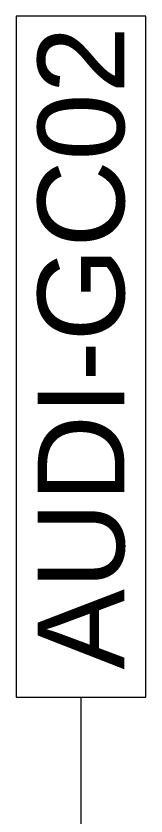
# Model space of a CAD drawing. Extents: x -1439 to 23780, y -1362 to 4476.
# Drawn here: x 2653.6 to 2668.6, y 2867.2 to 2959.9 of the extents above; entities that cross this region are included whole.
import ezdxf
from ezdxf.enums import TextEntityAlignment as Align

# ---------------------------------------------------------------- set-up
doc = ezdxf.new("R2010")
doc.units = 0
doc.header["$MEASUREMENT"] = 0
doc.layers.get('0').update_dxf_attribs({"color": 9, "lineweight": 9})
doc.layers.add('Audi$0$22', color=8, linetype='Continuous', lineweight=9)
doc.styles.add('Audi$0$Arial', font='arial.ttf', dxfattribs={"height": 2.5})

# ---------------------------------------------------------------- blocks, each defined once
blk = doc.blocks.new('Audi$0$0_wallno')
blk.add_lwpolyline([(-7.84, 1.5), (7.942, 1.5), (7.942, -1.5), (-7.84, -1.5)], close=True)
blk.add_lwpolyline([(7.942, 0), (16.132, 0)])
at = {"style": 'Audi$0$Arial'}
blk.add_attdef('GENISLIK', text='', height=2, dxfattribs=at).set_placement((8.442, 0), align=Align.BOTTOM_LEFT)
blk.add_attdef('DUVARNO', text='', height=2, dxfattribs=at).set_placement((0, 0), align=Align.MIDDLE_CENTER)
blk.add_attdef('YUKSEKLIK', text='', height=2, dxfattribs=at).set_placement((8.442, -0.5), align=Align.TOP_LEFT)

msp = doc.modelspace()

# ---------------------------------------------------------------- block references
at = {"layer": 'Audi$0$22'}
ref = msp.add_blockref('Audi$0$0_wallno', (2661.087, 2920.66), dxfattribs=dict(at, xscale=-5, yscale=5, zscale=5, rotation=90))
ref.add_attrib('DUVARNO', 'AUDI-GC02', dxfattribs={"layer": '0', "height": 10, "rotation": 90, "style": 'Audi$0$Arial'}).set_placement((2661.087, 2921.397), align=Align.MIDDLE_CENTER)

doc.saveas('drawing.dxf')
